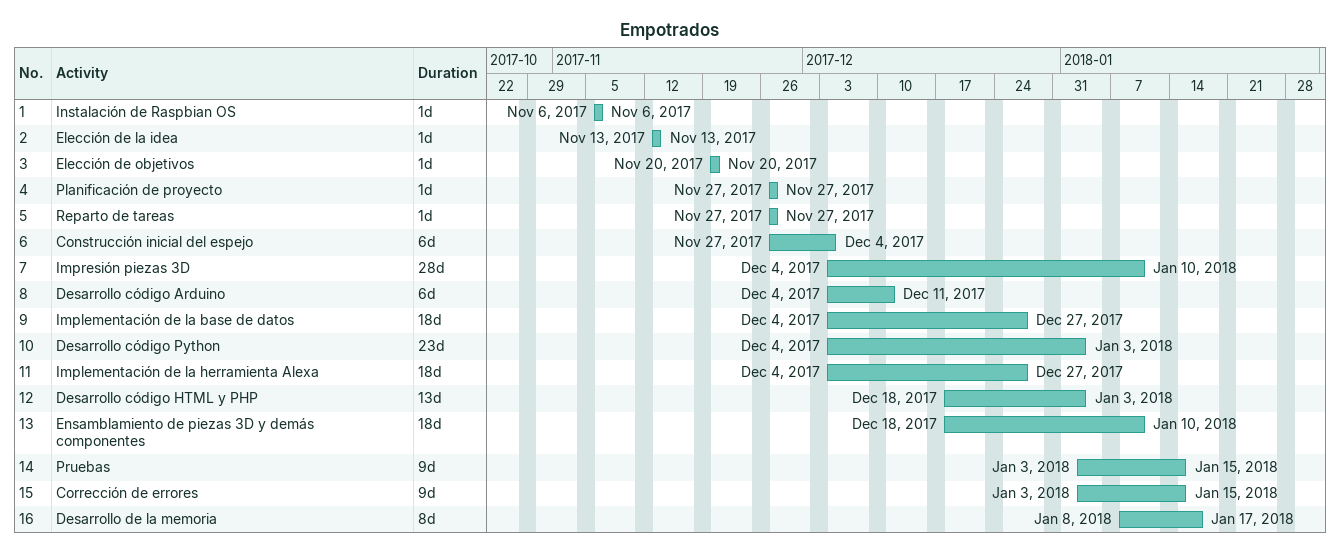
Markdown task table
Empotrados

| ID | Task | Duration | Start | Finish |
|---|---|---|---|---|
| 1 | Instalación de Raspbian OS | 1d | 2017-11-06 | 2017-11-06 |
| 2 | Elección de la idea | 1d | 2017-11-13 | 2017-11-13 |
| 3 | Elección de objetivos | 1d | 2017-11-20 | 2017-11-20 |
| 4 | Planificación de proyecto | 1d | 2017-11-27 | 2017-11-27 |
| 5 | Reparto de tareas | 1d | 2017-11-27 | 2017-11-27 |
| 6 | Construcción inicial del espejo | 6d | 2017-11-27 | 2017-12-04 |
| 7 | Impresión piezas 3D | 28d | 2017-12-04 | 2018-01-10 |
| 8 | Desarrollo código Arduino | 6d | 2017-12-04 | 2017-12-11 |
| 9 | Implementación de la base de datos | 18d | 2017-12-04 | 2017-12-27 |
| 10 | Desarrollo código Python | 23d | 2017-12-04 | 2018-01-03 |
| 11 | Implementación de la herramienta Alexa | 18d | 2017-12-04 | 2017-12-27 |
| 12 | Desarrollo código HTML y PHP | 13d | 2017-12-18 | 2018-01-03 |
| 13 | Ensamblamiento de piezas 3D y demás componentes | 18d | 2017-12-18 | 2018-01-10 |
| 14 | Pruebas | 9d | 2018-01-03 | 2018-01-15 |
| 15 | Corrección de errores | 9d | 2018-01-03 | 2018-01-15 |
| 16 | Desarrollo de la memoria | 8d | 2018-01-08 | 2018-01-17 |
